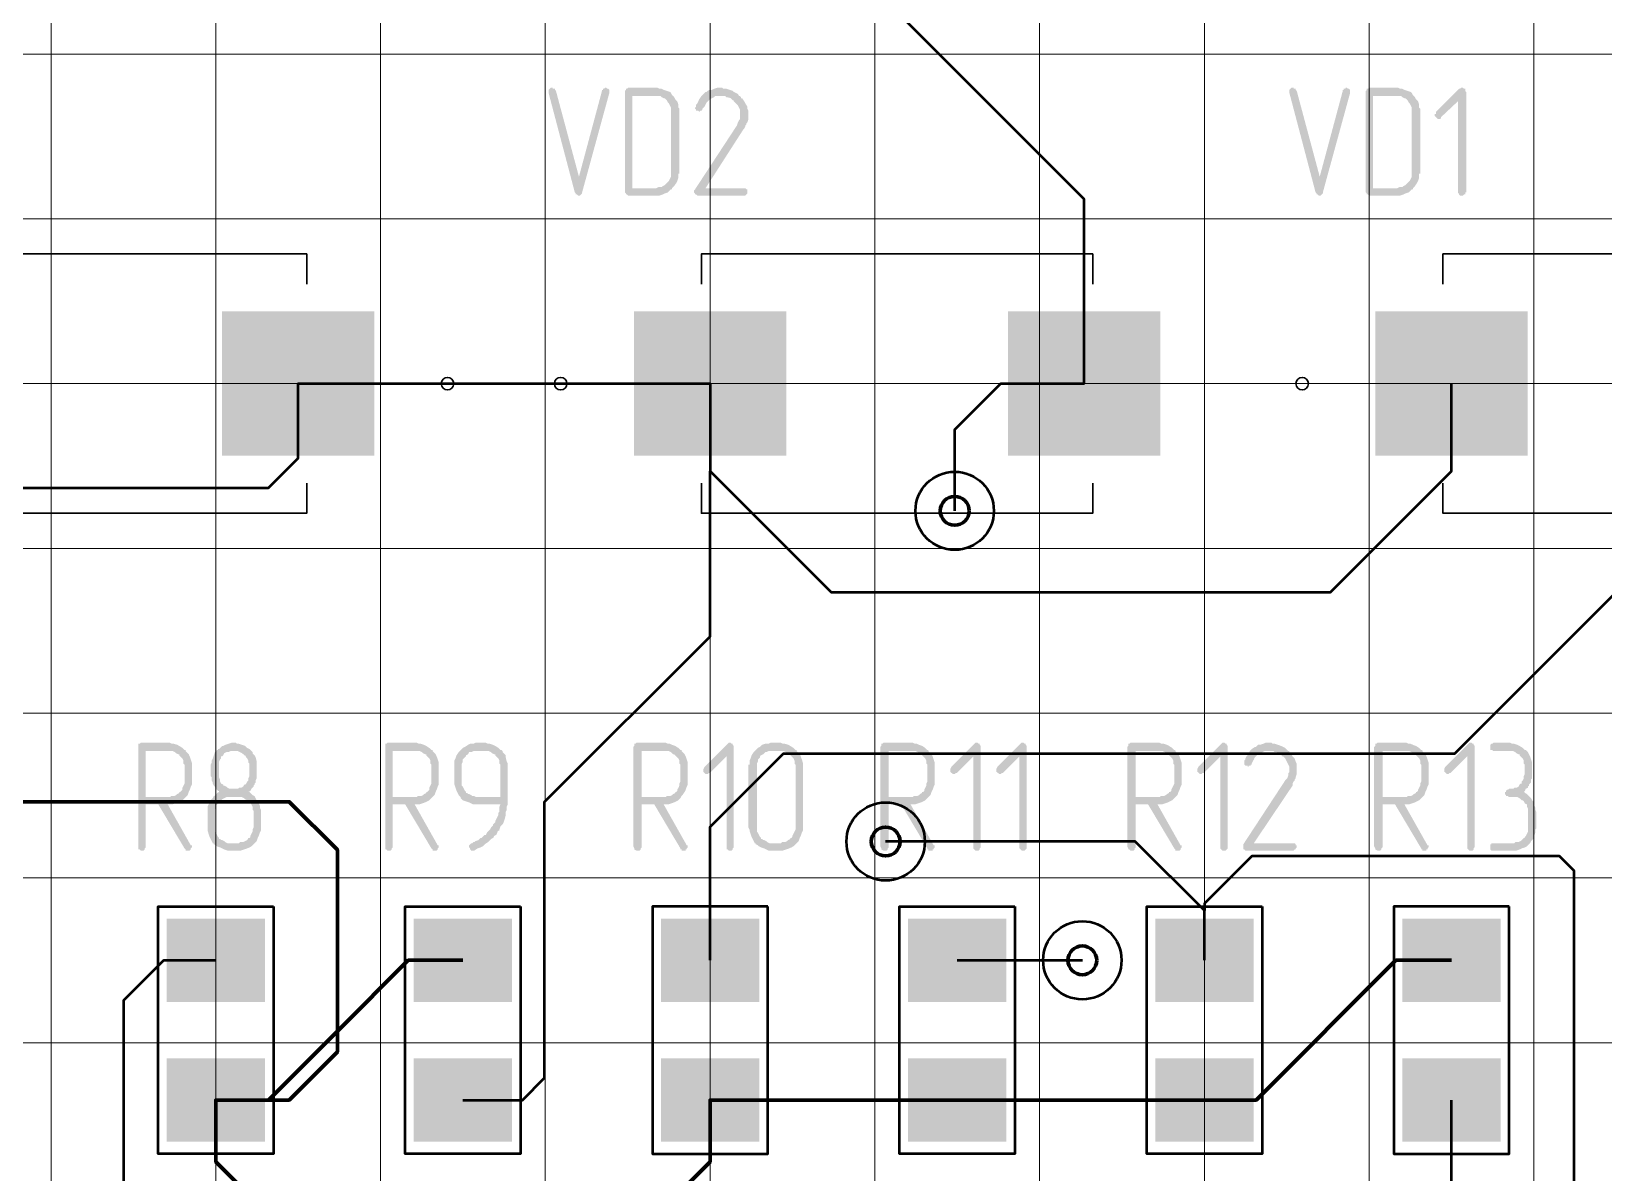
# Model space of a CAD drawing. Extents: x 260 to 1101, y 70 to 664.
# Drawn here: x 554.86 to 593.01, y 523.63 to 551.34 of the extents above; entities that cross this region are included whole.
import ezdxf

# ---------------------------------------------------------------- set-up
doc = ezdxf.new("R2010")
doc.units = 0
doc.header["$MEASUREMENT"] = 0
doc.layers.add('PDF _Геометрия', color=7, linetype='CONTINUOUS')
doc.layers.add('PDF _Сплошная заливка', color=7, linetype='CONTINUOUS')

msp = doc.modelspace()

# ---------------------------------------------------------------- hatches: boundary and pattern name
at = {"layer": 'PDF _Сплошная заливка', "transparency": 33554559}
for points in [[(568.806, 549.968), (568.831, 549.942), (568.856, 549.942), (568.856, 549.942), (568.882, 549.917), (568.882, 549.892), (568.882, 549.866), (568.882, 549.841), (568.222, 547.428), (568.222, 547.428), (568.222, 547.428), (568.222, 547.402), (568.222, 547.402), (568.196, 547.377), (568.196, 547.377), (568.171, 547.352), (568.145, 547.352), (568.12, 547.352), (568.12, 547.352), (568.095, 547.377), (568.095, 547.377), (568.069, 547.377), (568.069, 547.402), (568.044, 547.428), (567.409, 549.841), (567.409, 549.866), (567.409, 549.892), (567.409, 549.892), (567.409, 549.917), (567.435, 549.942), (567.435, 549.942), (567.435, 549.942), (567.46, 549.968), (567.485, 549.968), (567.511, 549.968), (567.511, 549.942), (567.536, 549.942), (567.536, 549.942), (567.561, 549.942), (567.561, 549.917), (567.587, 549.892), (568.145, 547.809), (568.704, 549.892), (568.704, 549.892), (568.704, 549.917), (568.729, 549.917), (568.729, 549.942), (568.729, 549.942), (568.755, 549.942), (568.755, 549.942), (568.78, 549.968)], [(571.599, 549.968), (571.624, 549.968), (571.649, 549.942), (571.726, 549.942), (571.802, 549.917), (571.878, 549.892), (571.903, 549.866), (571.954, 549.841), (572.005, 549.816), (572.03, 549.765), (572.03, 549.765), (572.056, 549.765), (572.056, 549.765), (572.081, 549.739), (572.081, 549.714), (572.106, 549.714), (572.157, 549.638), (572.183, 549.587), (572.233, 549.511), (572.233, 549.46), (572.259, 549.409), (572.259, 549.358), (572.259, 549.333), (572.259, 549.307), (572.259, 549.307), (572.259, 549.282), (572.259, 549.257), (572.259, 549.231), (572.259, 549.206), (572.233, 549.13), (572.233, 549.13), (572.233, 549.13), (572.208, 549.104), (572.208, 549.079), (572.183, 549.054), (572.183, 549.028), (572.157, 548.977), (572.132, 548.952), (571.218, 547.53), (572.157, 547.53), (572.183, 547.53), (572.183, 547.53), (572.208, 547.504), (572.208, 547.504), (572.233, 547.504), (572.233, 547.479), (572.233, 547.453), (572.233, 547.453), (572.233, 547.428), (572.233, 547.402), (572.208, 547.377), (572.208, 547.377), (572.208, 547.377), (572.183, 547.352), (572.157, 547.352), (571.015, 547.352), (571.015, 547.352), (570.989, 547.377), (570.964, 547.377), (570.964, 547.377), (570.964, 547.402), (570.938, 547.428), (570.938, 547.453), (570.938, 547.453), (570.938, 547.479), (570.938, 547.479), (570.964, 547.504), (571.979, 549.054), (572.005, 549.13), (572.03, 549.181), (572.03, 549.181), (572.056, 549.206), (572.056, 549.206), (572.056, 549.231), (572.056, 549.282), (572.056, 549.333), (572.056, 549.333), (572.056, 549.333), (572.056, 549.358), (572.056, 549.384), (572.056, 549.435), (572.03, 549.485), (572.005, 549.536), (571.954, 549.587), (571.903, 549.638), (571.903, 549.638), (571.903, 549.663), (571.878, 549.663), (571.878, 549.663), (571.853, 549.689), (571.827, 549.714), (571.751, 549.739), (571.751, 549.739), (571.726, 549.739), (571.726, 549.739), (571.7, 549.765), (571.675, 549.765), (571.649, 549.765), (571.573, 549.765), (571.548, 549.765), (571.522, 549.765), (571.497, 549.765), (571.446, 549.765), (571.421, 549.739), (571.37, 549.714), (571.319, 549.689), (571.319, 549.689), (571.319, 549.689), (571.294, 549.663), (571.269, 549.638), (571.243, 549.612), (571.218, 549.561), (571.192, 549.511), (571.142, 549.46), (571.142, 549.46), (571.142, 549.435), (571.142, 549.435), (571.116, 549.409), (571.116, 549.409), (571.116, 549.409), (571.091, 549.409), (571.065, 549.384), (571.065, 549.384), (571.04, 549.409), (571.015, 549.409), (570.989, 549.409), (570.989, 549.409), (570.989, 549.435), (570.964, 549.46), (570.964, 549.485), (570.989, 549.511), (570.989, 549.511), (570.989, 549.536), (570.989, 549.536), (570.989, 549.561), (571.015, 549.587), (571.04, 549.638), (571.065, 549.689), (571.116, 549.765), (571.167, 549.816), (571.218, 549.866), (571.243, 549.866), (571.243, 549.866), (571.269, 549.892), (571.319, 549.917), (571.37, 549.917), (571.421, 549.942), (571.497, 549.968), (571.573, 549.968)], [(586.782, 549.968), (586.808, 549.942), (586.833, 549.942), (586.833, 549.942), (586.859, 549.917), (586.859, 549.892), (586.859, 549.866), (586.859, 549.841), (586.198, 547.428), (586.198, 547.428), (586.198, 547.428), (586.198, 547.402), (586.198, 547.402), (586.173, 547.377), (586.173, 547.377), (586.148, 547.352), (586.122, 547.352), (586.097, 547.352), (586.097, 547.352), (586.072, 547.377), (586.072, 547.377), (586.046, 547.377), (586.046, 547.402), (586.021, 547.428), (585.386, 549.841), (585.386, 549.866), (585.386, 549.892), (585.386, 549.892), (585.386, 549.917), (585.411, 549.942), (585.411, 549.942), (585.411, 549.942), (585.437, 549.968), (585.462, 549.968), (585.488, 549.968), (585.488, 549.942), (585.513, 549.942), (585.513, 549.942), (585.538, 549.942), (585.538, 549.917), (585.564, 549.892), (586.122, 547.809), (586.681, 549.892), (586.681, 549.892), (586.681, 549.917), (586.706, 549.917), (586.706, 549.942), (586.706, 549.942), (586.732, 549.942), (586.732, 549.942), (586.757, 549.968)], [(589.601, 549.968), (589.626, 549.942), (589.626, 549.942), (589.652, 549.942), (589.652, 549.917), (589.652, 549.892), (589.677, 549.866), (589.677, 547.453), (589.677, 547.428), (589.652, 547.428), (589.652, 547.402), (589.652, 547.377), (589.626, 547.377), (589.626, 547.377), (589.601, 547.352), (589.576, 547.352), (589.576, 547.352), (589.55, 547.352), (589.525, 547.352), (589.499, 547.377), (589.499, 547.377), (589.499, 547.402), (589.474, 547.402), (589.474, 547.453), (589.474, 549.638), (589.068, 549.257), (589.068, 549.231), (589.068, 549.231), (589.042, 549.206), (589.017, 549.206), (589.017, 549.206), (588.992, 549.206), (588.966, 549.231), (588.941, 549.257), (588.941, 549.257), (588.941, 549.257), (588.915, 549.282), (588.915, 549.307), (588.915, 549.307), (588.915, 549.333), (588.941, 549.333), (588.941, 549.384), (589.499, 549.942), (589.499, 549.942), (589.525, 549.942), (589.55, 549.968), (589.576, 549.968), (589.576, 549.968)], [(571.827, 534.067), (571.853, 534.042), (571.878, 534.042), (571.878, 534.042), (571.878, 534.017), (571.903, 533.991), (571.903, 533.966), (571.903, 531.553), (571.903, 531.527), (571.903, 531.527), (571.878, 531.502), (571.878, 531.477), (571.878, 531.477), (571.853, 531.451), (571.827, 531.451), (571.802, 531.451), (571.802, 531.451), (571.802, 531.451), (571.776, 531.451), (571.751, 531.477), (571.726, 531.477), (571.726, 531.502), (571.726, 531.502), (571.726, 531.553), (571.726, 533.737), (571.319, 533.331), (571.319, 533.331), (571.294, 533.331), (571.269, 533.306), (571.243, 533.306), (571.243, 533.306), (571.218, 533.306), (571.192, 533.331), (571.192, 533.331), (571.167, 533.356), (571.167, 533.356), (571.167, 533.382), (571.167, 533.407), (571.167, 533.407), (571.167, 533.432), (571.167, 533.432), (571.192, 533.483), (571.751, 534.042), (571.751, 534.042), (571.751, 534.042), (571.776, 534.067), (571.802, 534.067), (571.802, 534.067)], [(577.819, 534.067), (577.845, 534.042), (577.87, 534.042), (577.87, 534.042), (577.87, 534.017), (577.896, 533.991), (577.896, 533.966), (577.896, 531.553), (577.896, 531.527), (577.896, 531.527), (577.87, 531.502), (577.87, 531.477), (577.87, 531.477), (577.845, 531.451), (577.819, 531.451), (577.794, 531.451), (577.794, 531.451), (577.794, 531.451), (577.769, 531.451), (577.743, 531.477), (577.743, 531.477), (577.718, 531.502), (577.718, 531.502), (577.718, 531.553), (577.718, 533.737), (577.312, 533.331), (577.312, 533.331), (577.286, 533.331), (577.261, 533.306), (577.235, 533.306), (577.235, 533.306), (577.21, 533.306), (577.21, 533.331), (577.185, 533.331), (577.159, 533.356), (577.159, 533.356), (577.159, 533.382), (577.159, 533.407), (577.159, 533.407), (577.159, 533.432), (577.159, 533.432), (577.185, 533.483), (577.743, 534.042), (577.743, 534.042), (577.743, 534.042), (577.769, 534.067), (577.794, 534.067), (577.794, 534.067)], [(578.937, 534.067), (578.962, 534.042), (578.987, 534.042), (578.987, 534.042), (578.987, 534.017), (579.013, 533.991), (579.013, 533.966), (579.013, 531.553), (579.013, 531.527), (579.013, 531.527), (579.013, 531.502), (578.987, 531.477), (578.987, 531.477), (578.962, 531.451), (578.937, 531.451), (578.911, 531.451), (578.911, 531.451), (578.911, 531.451), (578.886, 531.451), (578.86, 531.477), (578.86, 531.477), (578.835, 531.502), (578.835, 531.502), (578.835, 531.553), (578.835, 533.737), (578.429, 533.331), (578.429, 533.331), (578.403, 533.331), (578.378, 533.306), (578.353, 533.306), (578.353, 533.306), (578.327, 533.306), (578.327, 533.331), (578.302, 533.331), (578.302, 533.356), (578.276, 533.356), (578.276, 533.382), (578.276, 533.407), (578.276, 533.407), (578.276, 533.432), (578.276, 533.432), (578.302, 533.483), (578.86, 534.042), (578.86, 534.042), (578.86, 534.042), (578.886, 534.067), (578.911, 534.067), (578.911, 534.067)], [(583.812, 534.067), (583.837, 534.042), (583.863, 534.042), (583.863, 534.042), (583.863, 534.017), (583.888, 533.991), (583.888, 533.966), (583.888, 531.553), (583.888, 531.527), (583.888, 531.527), (583.888, 531.502), (583.863, 531.477), (583.863, 531.477), (583.837, 531.451), (583.812, 531.451), (583.786, 531.451), (583.786, 531.451), (583.786, 531.451), (583.761, 531.451), (583.736, 531.477), (583.736, 531.477), (583.71, 531.502), (583.71, 531.502), (583.71, 531.553), (583.71, 533.737), (583.304, 533.331), (583.304, 533.331), (583.279, 533.331), (583.253, 533.306), (583.228, 533.306), (583.228, 533.306), (583.202, 533.306), (583.202, 533.331), (583.177, 533.331), (583.177, 533.356), (583.152, 533.356), (583.152, 533.382), (583.152, 533.407), (583.152, 533.407), (583.152, 533.432), (583.152, 533.432), (583.177, 533.483), (583.736, 534.042), (583.736, 534.042), (583.736, 534.042), (583.761, 534.067), (583.786, 534.067), (583.786, 534.067)], [(584.929, 534.067), (584.954, 534.067), (584.98, 534.042), (585.031, 534.042), (585.107, 534.017), (585.183, 533.991), (585.234, 533.966), (585.284, 533.941), (585.31, 533.915), (585.361, 533.864), (585.361, 533.864), (585.361, 533.864), (585.386, 533.864), (585.386, 533.839), (585.411, 533.813), (585.437, 533.788), (585.462, 533.737), (585.513, 533.687), (585.538, 533.61), (585.564, 533.56), (585.564, 533.509), (585.564, 533.458), (585.564, 533.407), (585.564, 533.407), (585.564, 533.407), (585.564, 533.382), (585.564, 533.356), (585.564, 533.331), (585.564, 533.306), (585.538, 533.229), (585.538, 533.229), (585.538, 533.229), (585.538, 533.204), (585.513, 533.178), (585.513, 533.153), (585.488, 533.128), (585.462, 533.077), (585.462, 533.026), (584.523, 531.629), (585.462, 531.629), (585.488, 531.629), (585.513, 531.629), (585.538, 531.604), (585.538, 531.604), (585.538, 531.578), (585.564, 531.578), (585.564, 531.553), (585.564, 531.553), (585.564, 531.527), (585.538, 531.502), (585.538, 531.477), (585.538, 531.477), (585.513, 531.477), (585.488, 531.451), (585.462, 531.451), (584.345, 531.451), (584.32, 531.451), (584.32, 531.451), (584.294, 531.477), (584.269, 531.477), (584.269, 531.502), (584.269, 531.527), (584.269, 531.553), (584.269, 531.553), (584.269, 531.578), (584.269, 531.578), (584.269, 531.604), (585.284, 533.153), (585.335, 533.204), (585.361, 533.28), (585.361, 533.28), (585.361, 533.306), (585.361, 533.306), (585.361, 533.331), (585.386, 533.356), (585.386, 533.407), (585.386, 533.432), (585.386, 533.432), (585.386, 533.458), (585.386, 533.483), (585.361, 533.534), (585.335, 533.585), (585.31, 533.636), (585.284, 533.687), (585.234, 533.737), (585.234, 533.737), (585.208, 533.737), (585.208, 533.763), (585.183, 533.763), (585.157, 533.788), (585.132, 533.813), (585.081, 533.839), (585.056, 533.839), (585.056, 533.839), (585.031, 533.839), (585.005, 533.864), (584.98, 533.864), (584.954, 533.864), (584.878, 533.864), (584.853, 533.864), (584.827, 533.864), (584.802, 533.864), (584.777, 533.864), (584.726, 533.839), (584.675, 533.813), (584.65, 533.788), (584.65, 533.788), (584.624, 533.788), (584.599, 533.763), (584.573, 533.737), (584.548, 533.712), (584.523, 533.661), (584.497, 533.61), (584.472, 533.56), (584.472, 533.56), (584.472, 533.534), (584.447, 533.534), (584.447, 533.509), (584.447, 533.509), (584.421, 533.509), (584.396, 533.509), (584.396, 533.483), (584.37, 533.483), (584.37, 533.509), (584.345, 533.509), (584.32, 533.509), (584.32, 533.509), (584.294, 533.534), (584.294, 533.56), (584.294, 533.585), (584.294, 533.61), (584.294, 533.61), (584.294, 533.636), (584.294, 533.636), (584.32, 533.661), (584.32, 533.687), (584.345, 533.737), (584.396, 533.788), (584.421, 533.864), (584.472, 533.915), (584.548, 533.966), (584.548, 533.966), (584.573, 533.966), (584.599, 533.991), (584.624, 534.017), (584.675, 534.017), (584.751, 534.042), (584.802, 534.067), (584.878, 534.067), (584.904, 534.067)], [(589.804, 534.067), (589.829, 534.042), (589.855, 534.042), (589.855, 534.042), (589.855, 534.017), (589.88, 533.991), (589.88, 533.966), (589.88, 531.553), (589.88, 531.527), (589.88, 531.527), (589.855, 531.502), (589.855, 531.477), (589.855, 531.477), (589.829, 531.451), (589.804, 531.451), (589.779, 531.451), (589.779, 531.451), (589.779, 531.451), (589.753, 531.451), (589.728, 531.477), (589.728, 531.477), (589.702, 531.502), (589.702, 531.502), (589.702, 531.553), (589.702, 533.737), (589.296, 533.331), (589.296, 533.331), (589.271, 533.331), (589.245, 533.306), (589.22, 533.306), (589.22, 533.306), (589.195, 533.306), (589.195, 533.331), (589.169, 533.331), (589.169, 533.356), (589.144, 533.356), (589.144, 533.382), (589.144, 533.407), (589.144, 533.407), (589.144, 533.432), (589.144, 533.432), (589.169, 533.483), (589.728, 534.042), (589.728, 534.042), (589.728, 534.042), (589.753, 534.067), (589.779, 534.067), (589.779, 534.067)], [(590.744, 534.067), (590.794, 534.042), (590.845, 534.042), (590.921, 534.017), (590.972, 533.991), (591.048, 533.941), (591.074, 533.915), (591.099, 533.89), (591.124, 533.89), (591.124, 533.89), (591.15, 533.864), (591.175, 533.839), (591.201, 533.788), (591.226, 533.737), (591.251, 533.661), (591.277, 533.585), (591.277, 533.534), (591.277, 533.509), (591.277, 533.306), (591.277, 533.255), (591.277, 533.204), (591.251, 533.178), (591.251, 533.178), (591.251, 533.178), (591.251, 533.153), (591.251, 533.153), (591.251, 533.102), (591.226, 533.077), (591.226, 533.077), (591.201, 533.052), (591.201, 533.026), (591.175, 533.001), (591.175, 532.975), (591.124, 532.95), (591.099, 532.899), (591.074, 532.874), (591.074, 532.874), (591.099, 532.874), (591.099, 532.848), (591.15, 532.823), (591.175, 532.797), (591.201, 532.772), (591.251, 532.721), (591.277, 532.671), (591.277, 532.671), (591.302, 532.645), (591.302, 532.62), (591.328, 532.594), (591.328, 532.543), (591.353, 532.493), (591.353, 532.442), (591.378, 532.391), (591.378, 532.01), (591.378, 532.01), (591.378, 531.985), (591.378, 531.985), (591.353, 531.959), (591.353, 531.934), (591.353, 531.883), (591.328, 531.807), (591.302, 531.731), (591.251, 531.68), (591.226, 531.629), (591.201, 531.604), (591.201, 531.604), (591.175, 531.578), (591.15, 531.553), (591.099, 531.527), (591.023, 531.502), (590.972, 531.477), (590.896, 531.451), (590.845, 531.451), (590.82, 531.451), (590.337, 531.451), (590.312, 531.451), (590.286, 531.451), (590.261, 531.477), (590.261, 531.477), (590.261, 531.502), (590.261, 531.527), (590.261, 531.553), (590.261, 531.553), (590.261, 531.553), (590.261, 531.578), (590.261, 531.604), (590.286, 531.604), (590.286, 531.629), (590.312, 531.629), (590.337, 531.629), (590.845, 531.629), (590.87, 531.655), (590.896, 531.655), (590.947, 531.655), (590.997, 531.68), (591.023, 531.705), (591.074, 531.756), (591.074, 531.756), (591.099, 531.756), (591.099, 531.782), (591.124, 531.807), (591.15, 531.858), (591.175, 531.908), (591.175, 531.959), (591.175, 532.01), (591.175, 532.391), (591.175, 532.391), (591.175, 532.417), (591.175, 532.442), (591.175, 532.467), (591.15, 532.518), (591.15, 532.569), (591.099, 532.594), (591.074, 532.645), (591.074, 532.645), (591.048, 532.671), (591.023, 532.671), (590.997, 532.696), (590.972, 532.721), (590.921, 532.747), (590.87, 532.747), (590.82, 532.747), (590.718, 532.747), (590.693, 532.772), (590.667, 532.772), (590.642, 532.772), (590.642, 532.797), (590.642, 532.797), (590.617, 532.823), (590.617, 532.848), (590.617, 532.848), (590.617, 532.874), (590.642, 532.874), (590.642, 532.899), (590.642, 532.899), (590.667, 532.925), (590.693, 532.925), (590.718, 532.95), (590.744, 532.95), (590.769, 532.95), (590.82, 532.95), (590.845, 532.975), (590.896, 532.975), (590.947, 533.001), (590.972, 533.052), (590.972, 533.052), (590.997, 533.077), (591.023, 533.077), (591.023, 533.128), (591.048, 533.153), (591.074, 533.204), (591.074, 533.255), (591.099, 533.306), (591.099, 533.509), (591.099, 533.509), (591.099, 533.534), (591.074, 533.56), (591.074, 533.585), (591.074, 533.636), (591.048, 533.687), (591.023, 533.712), (590.972, 533.763), (590.972, 533.763), (590.972, 533.788), (590.947, 533.788), (590.896, 533.813), (590.87, 533.839), (590.82, 533.864), (590.769, 533.864), (590.718, 533.864), (590.337, 533.864), (590.312, 533.89), (590.286, 533.89), (590.261, 533.89), (590.261, 533.915), (590.261, 533.915), (590.261, 533.941), (590.261, 533.966), (590.261, 533.966), (590.261, 533.991), (590.261, 533.991), (590.261, 534.017), (590.286, 534.042), (590.286, 534.042), (590.312, 534.042), (590.337, 534.067)]]:
    msp.add_hatch(color=256, dxfattribs=at).paths.add_polyline_path(points)
h = msp.add_hatch(color=256, dxfattribs=at)
h.paths.add_polyline_path([(569.999, 549.765), (569.44, 549.765), (569.44, 547.53), (570.024, 547.53), (570.075, 547.555), (570.101, 547.555), (570.151, 547.555), (570.177, 547.58), (570.228, 547.606), (570.278, 547.656), (570.278, 547.656), (570.278, 547.656), (570.304, 547.682), (570.329, 547.707), (570.354, 547.758), (570.38, 547.809), (570.38, 547.86), (570.38, 547.911), (570.38, 549.409), (570.38, 549.409), (570.38, 549.435), (570.38, 549.46), (570.38, 549.485), (570.354, 549.536), (570.329, 549.587), (570.304, 549.612), (570.278, 549.663), (570.278, 549.663), (570.253, 549.689), (570.228, 549.714), (570.202, 549.714), (570.151, 549.739), (570.126, 549.765), (570.075, 549.765)], flags=0)
h.paths.add_polyline_path([(570.05, 549.968), (570.101, 549.942), (570.151, 549.942), (570.202, 549.917), (570.278, 549.892), (570.354, 549.866), (570.38, 549.841), (570.405, 549.79), (570.405, 549.79), (570.405, 549.79), (570.431, 549.765), (570.456, 549.739), (570.481, 549.689), (570.532, 549.638), (570.558, 549.561), (570.558, 549.485), (570.583, 549.46), (570.583, 549.409), (570.583, 547.911), (570.583, 547.911), (570.583, 547.911), (570.583, 547.885), (570.558, 547.885), (570.558, 547.834), (570.558, 547.784), (570.532, 547.707), (570.507, 547.656), (570.456, 547.58), (570.431, 547.555), (570.405, 547.53), (570.405, 547.504), (570.38, 547.504), (570.354, 547.479), (570.304, 547.428), (570.228, 547.402), (570.177, 547.377), (570.101, 547.352), (570.05, 547.352), (569.999, 547.352), (569.339, 547.352), (569.339, 547.352), (569.313, 547.377), (569.288, 547.377), (569.288, 547.402), (569.263, 547.428), (569.263, 547.453), (569.263, 549.866), (569.263, 549.866), (569.263, 549.892), (569.263, 549.892), (569.288, 549.917), (569.288, 549.942), (569.313, 549.942), (569.339, 549.968), (569.364, 549.968), (570.024, 549.968)], flags=0)
h = msp.add_hatch(color=256, dxfattribs=at)
h.paths.add_polyline_path([(587.976, 549.765), (587.417, 549.765), (587.417, 547.53), (588.001, 547.53), (588.052, 547.555), (588.077, 547.555), (588.128, 547.555), (588.154, 547.58), (588.204, 547.606), (588.255, 547.656), (588.255, 547.656), (588.255, 547.656), (588.281, 547.682), (588.306, 547.707), (588.331, 547.758), (588.357, 547.809), (588.357, 547.86), (588.357, 547.911), (588.357, 549.409), (588.357, 549.409), (588.357, 549.435), (588.357, 549.46), (588.357, 549.485), (588.331, 549.536), (588.306, 549.587), (588.281, 549.612), (588.255, 549.663), (588.255, 549.663), (588.23, 549.689), (588.204, 549.714), (588.179, 549.714), (588.128, 549.739), (588.103, 549.765), (588.052, 549.765)], flags=0)
h.paths.add_polyline_path([(588.027, 549.968), (588.077, 549.942), (588.128, 549.942), (588.179, 549.917), (588.255, 549.892), (588.331, 549.866), (588.357, 549.841), (588.382, 549.79), (588.382, 549.79), (588.382, 549.79), (588.408, 549.765), (588.433, 549.739), (588.458, 549.689), (588.509, 549.638), (588.535, 549.561), (588.535, 549.485), (588.56, 549.46), (588.56, 549.409), (588.56, 547.911), (588.56, 547.911), (588.56, 547.911), (588.56, 547.885), (588.535, 547.885), (588.535, 547.834), (588.535, 547.784), (588.509, 547.707), (588.484, 547.656), (588.433, 547.58), (588.408, 547.555), (588.382, 547.53), (588.382, 547.504), (588.357, 547.504), (588.331, 547.479), (588.281, 547.428), (588.204, 547.402), (588.154, 547.377), (588.077, 547.352), (588.027, 547.352), (587.976, 547.352), (587.316, 547.352), (587.316, 547.352), (587.29, 547.377), (587.265, 547.377), (587.265, 547.402), (587.24, 547.428), (587.24, 547.453), (587.24, 549.866), (587.24, 549.866), (587.24, 549.892), (587.24, 549.892), (587.265, 549.917), (587.265, 549.942), (587.29, 549.942), (587.316, 549.968), (587.341, 549.968), (588.001, 549.968)], flags=0)
h = msp.add_hatch(color=256, dxfattribs=at)
h.paths.add_polyline_path([(558.192, 533.864), (557.633, 533.864), (557.633, 532.747), (558.217, 532.747), (558.243, 532.772), (558.268, 532.772), (558.319, 532.772), (558.37, 532.797), (558.395, 532.823), (558.446, 532.848), (558.446, 532.874), (558.471, 532.874), (558.497, 532.899), (558.522, 532.925), (558.522, 532.975), (558.548, 533.026), (558.573, 533.077), (558.573, 533.128), (558.573, 533.509), (558.573, 533.509), (558.573, 533.534), (558.548, 533.56), (558.548, 533.585), (558.548, 533.636), (558.522, 533.687), (558.497, 533.712), (558.446, 533.763), (558.446, 533.763), (558.446, 533.788), (558.421, 533.788), (558.37, 533.813), (558.344, 533.839), (558.294, 533.864), (558.243, 533.864)], flags=0)
h.paths.add_polyline_path([(558.217, 534.067), (558.268, 534.042), (558.319, 534.042), (558.395, 534.017), (558.446, 533.991), (558.522, 533.941), (558.548, 533.915), (558.573, 533.89), (558.598, 533.89), (558.598, 533.89), (558.598, 533.864), (558.624, 533.839), (558.675, 533.788), (558.7, 533.737), (558.725, 533.661), (558.751, 533.585), (558.751, 533.534), (558.751, 533.509), (558.751, 533.128), (558.751, 533.128), (558.751, 533.128), (558.751, 533.102), (558.751, 533.077), (558.751, 533.052), (558.725, 533.001), (558.7, 532.925), (558.675, 532.874), (558.649, 532.797), (558.624, 532.772), (558.573, 532.721), (558.573, 532.721), (558.548, 532.696), (558.522, 532.671), (558.471, 532.645), (558.421, 532.62), (558.344, 532.594), (558.268, 532.569), (558.243, 532.569), (558.192, 532.569), (558.167, 532.569), (558.725, 531.578), (558.751, 531.578), (558.751, 531.578), (558.751, 531.553), (558.751, 531.553), (558.751, 531.527), (558.751, 531.527), (558.725, 531.502), (558.725, 531.477), (558.725, 531.477), (558.7, 531.451), (558.675, 531.451), (558.649, 531.451), (558.624, 531.451), (558.598, 531.451), (558.598, 531.451), (558.598, 531.477), (558.598, 531.477), (558.573, 531.502), (557.938, 532.569), (557.633, 532.569), (557.633, 531.553), (557.633, 531.527), (557.633, 531.527), (557.608, 531.502), (557.608, 531.477), (557.608, 531.477), (557.583, 531.451), (557.557, 531.451), (557.532, 531.451), (557.532, 531.451), (557.532, 531.451), (557.507, 531.451), (557.481, 531.477), (557.456, 531.477), (557.456, 531.502), (557.456, 531.502), (557.456, 531.553), (557.456, 533.966), (557.456, 533.966), (557.456, 533.966), (557.456, 533.991), (557.456, 534.017), (557.456, 534.042), (557.481, 534.042), (557.507, 534.067), (557.532, 534.067)], flags=0)
h = msp.add_hatch(color=256, dxfattribs=at)
h.paths.add_polyline_path([(559.766, 533.864), (559.741, 533.864), (559.716, 533.864), (559.69, 533.864), (559.639, 533.839), (559.589, 533.839), (559.538, 533.813), (559.512, 533.763), (559.512, 533.763), (559.487, 533.737), (559.462, 533.737), (559.462, 533.687), (559.436, 533.661), (559.411, 533.61), (559.411, 533.56), (559.411, 533.509), (559.411, 533.306), (559.411, 533.306), (559.411, 533.28), (559.411, 533.255), (559.411, 533.229), (559.436, 533.178), (559.436, 533.128), (559.462, 533.077), (559.512, 533.052), (559.512, 533.052), (559.512, 533.026), (559.538, 533.026), (559.589, 533.001), (559.614, 532.975), (559.665, 532.95), (559.716, 532.95), (559.766, 532.95), (559.792, 532.95), (559.817, 532.95), (559.868, 532.95), (559.893, 532.975), (559.944, 532.975), (559.995, 533.001), (560.02, 533.052), (560.046, 533.052), (560.046, 533.052), (560.071, 533.077), (560.096, 533.128), (560.122, 533.153), (560.122, 533.204), (560.147, 533.255), (560.147, 533.306), (560.147, 533.509), (560.147, 533.509), (560.147, 533.534), (560.147, 533.56), (560.122, 533.585), (560.122, 533.636), (560.096, 533.687), (560.071, 533.712), (560.046, 533.763), (560.02, 533.763), (560.02, 533.788), (559.995, 533.788), (559.969, 533.813), (559.919, 533.839), (559.868, 533.864), (559.817, 533.864)], flags=0)
h.paths.add_polyline_path([(559.868, 532.747), (559.639, 532.747), (559.614, 532.747), (559.589, 532.747), (559.538, 532.721), (559.487, 532.696), (559.462, 532.671), (559.411, 532.645), (559.411, 532.645), (559.411, 532.62), (559.385, 532.594), (559.36, 532.569), (559.335, 532.543), (559.335, 532.493), (559.309, 532.442), (559.309, 532.391), (559.309, 532.01), (559.309, 532.01), (559.309, 531.985), (559.309, 531.959), (559.309, 531.908), (559.335, 531.883), (559.36, 531.832), (559.385, 531.782), (559.411, 531.756), (559.411, 531.731), (559.436, 531.731), (559.462, 531.705), (559.487, 531.705), (559.538, 531.68), (559.563, 531.655), (559.614, 531.629), (559.665, 531.629), (559.893, 531.629), (559.919, 531.655), (559.969, 531.655), (559.995, 531.655), (560.046, 531.68), (560.096, 531.705), (560.122, 531.756), (560.122, 531.756), (560.147, 531.756), (560.173, 531.782), (560.173, 531.807), (560.198, 531.858), (560.223, 531.908), (560.223, 531.959), (560.249, 532.01), (560.249, 532.391), (560.249, 532.391), (560.249, 532.417), (560.223, 532.442), (560.223, 532.467), (560.223, 532.518), (560.198, 532.569), (560.173, 532.594), (560.122, 532.645), (560.122, 532.645), (560.122, 532.671), (560.096, 532.671), (560.046, 532.696), (560.02, 532.721), (559.969, 532.747), (559.919, 532.747)], flags=0)
h.paths.add_polyline_path([(559.817, 534.067), (559.843, 534.042), (559.893, 534.042), (559.969, 534.017), (560.046, 533.991), (560.096, 533.941), (560.147, 533.915), (560.173, 533.89), (560.173, 533.89), (560.173, 533.89), (560.198, 533.864), (560.223, 533.839), (560.223, 533.813), (560.249, 533.788), (560.274, 533.763), (560.3, 533.712), (560.325, 533.61), (560.325, 533.56), (560.325, 533.509), (560.325, 533.306), (560.325, 533.306), (560.325, 533.28), (560.325, 533.255), (560.325, 533.229), (560.325, 533.204), (560.3, 533.153), (560.3, 533.102), (560.274, 533.077), (560.274, 533.052), (560.274, 533.052), (560.249, 533.026), (560.249, 533.001), (560.223, 532.975), (560.198, 532.95), (560.173, 532.899), (560.122, 532.874), (560.122, 532.874), (560.147, 532.874), (560.173, 532.848), (560.198, 532.823), (560.223, 532.797), (560.274, 532.772), (560.3, 532.721), (560.325, 532.671), (560.35, 532.671), (560.35, 532.645), (560.376, 532.62), (560.376, 532.594), (560.401, 532.543), (560.401, 532.493), (560.426, 532.442), (560.426, 532.391), (560.426, 532.01), (560.426, 532.01), (560.426, 531.985), (560.426, 531.985), (560.426, 531.959), (560.426, 531.934), (560.401, 531.883), (560.376, 531.807), (560.35, 531.756), (560.325, 531.68), (560.3, 531.655), (560.249, 531.604), (560.249, 531.604), (560.223, 531.578), (560.198, 531.553), (560.147, 531.527), (560.096, 531.502), (560.02, 531.477), (559.944, 531.451), (559.919, 531.451), (559.868, 531.451), (559.665, 531.451), (559.639, 531.451), (559.614, 531.451), (559.538, 531.477), (559.487, 531.502), (559.436, 531.527), (559.36, 531.553), (559.335, 531.578), (559.284, 531.604), (559.284, 531.604), (559.284, 531.629), (559.259, 531.629), (559.233, 531.68), (559.208, 531.731), (559.182, 531.782), (559.157, 531.858), (559.132, 531.934), (559.132, 531.959), (559.132, 532.01), (559.132, 532.391), (559.132, 532.391), (559.132, 532.417), (559.132, 532.442), (559.132, 532.467), (559.132, 532.518), (559.157, 532.569), (559.182, 532.62), (559.208, 532.645), (559.208, 532.671), (559.208, 532.671), (559.233, 532.696), (559.259, 532.721), (559.284, 532.772), (559.335, 532.797), (559.36, 532.848), (559.411, 532.874), (559.411, 532.874), (559.411, 532.899), (559.385, 532.899), (559.36, 532.925), (559.335, 532.95), (559.309, 533.001), (559.284, 533.026), (559.259, 533.077), (559.259, 533.077), (559.259, 533.077), (559.259, 533.102), (559.233, 533.153), (559.233, 533.178), (559.233, 533.229), (559.208, 533.255), (559.208, 533.306), (559.208, 533.509), (559.208, 533.509), (559.208, 533.509), (559.208, 533.534), (559.208, 533.534), (559.233, 533.585), (559.233, 533.636), (559.259, 533.687), (559.284, 533.763), (559.309, 533.839), (559.335, 533.864), (559.36, 533.89), (559.385, 533.89), (559.385, 533.915), (559.411, 533.915), (559.436, 533.941), (559.462, 533.966), (559.487, 533.991), (559.512, 533.991), (559.563, 534.017), (559.639, 534.042), (559.716, 534.067), (559.792, 534.067)], flags=0)
h = msp.add_hatch(color=256, dxfattribs=at)
h.paths.add_polyline_path([(564.184, 533.864), (563.626, 533.864), (563.626, 532.747), (564.21, 532.747), (564.235, 532.772), (564.261, 532.772), (564.311, 532.772), (564.362, 532.797), (564.388, 532.823), (564.438, 532.848), (564.438, 532.874), (564.464, 532.874), (564.489, 532.899), (564.514, 532.925), (564.514, 532.975), (564.54, 533.026), (564.565, 533.077), (564.565, 533.128), (564.565, 533.509), (564.565, 533.509), (564.565, 533.534), (564.54, 533.56), (564.54, 533.585), (564.54, 533.636), (564.514, 533.687), (564.489, 533.712), (564.438, 533.763), (564.438, 533.763), (564.438, 533.788), (564.413, 533.788), (564.362, 533.813), (564.337, 533.839), (564.286, 533.864), (564.235, 533.864)], flags=0)
h.paths.add_polyline_path([(564.21, 534.067), (564.261, 534.042), (564.311, 534.042), (564.388, 534.017), (564.438, 533.991), (564.514, 533.941), (564.54, 533.915), (564.565, 533.89), (564.591, 533.89), (564.591, 533.89), (564.591, 533.864), (564.616, 533.839), (564.667, 533.788), (564.692, 533.737), (564.718, 533.661), (564.743, 533.585), (564.743, 533.534), (564.743, 533.509), (564.743, 533.128), (564.743, 533.128), (564.743, 533.128), (564.743, 533.102), (564.743, 533.077), (564.743, 533.052), (564.718, 533.001), (564.692, 532.925), (564.667, 532.874), (564.641, 532.797), (564.616, 532.772), (564.565, 532.721), (564.565, 532.721), (564.54, 532.696), (564.514, 532.671), (564.464, 532.645), (564.413, 532.62), (564.337, 532.594), (564.261, 532.569), (564.235, 532.569), (564.184, 532.569), (564.159, 532.569), (564.718, 531.578), (564.743, 531.578), (564.743, 531.578), (564.743, 531.553), (564.743, 531.553), (564.743, 531.527), (564.743, 531.527), (564.718, 531.502), (564.718, 531.477), (564.718, 531.477), (564.692, 531.451), (564.667, 531.451), (564.641, 531.451), (564.616, 531.451), (564.591, 531.451), (564.591, 531.451), (564.591, 531.477), (564.591, 531.477), (564.565, 531.502), (563.93, 532.569), (563.626, 532.569), (563.626, 531.553), (563.626, 531.527), (563.626, 531.527), (563.6, 531.502), (563.6, 531.477), (563.6, 531.477), (563.575, 531.451), (563.55, 531.451), (563.524, 531.451), (563.524, 531.451), (563.524, 531.451), (563.499, 531.451), (563.473, 531.477), (563.448, 531.477), (563.448, 531.502), (563.448, 531.502), (563.448, 531.553), (563.448, 533.966), (563.448, 533.966), (563.448, 533.966), (563.448, 533.991), (563.448, 534.017), (563.448, 534.042), (563.473, 534.042), (563.499, 534.067), (563.524, 534.067)], flags=0)
h = msp.add_hatch(color=256, dxfattribs=at)
h.paths.add_polyline_path([(565.86, 533.864), (565.632, 533.864), (565.606, 533.864), (565.581, 533.864), (565.53, 533.839), (565.479, 533.839), (565.454, 533.788), (565.403, 533.763), (565.403, 533.763), (565.403, 533.737), (565.378, 533.712), (565.352, 533.687), (565.327, 533.661), (565.327, 533.61), (565.302, 533.56), (565.302, 533.509), (565.302, 533.128), (565.302, 533.128), (565.302, 533.102), (565.302, 533.077), (565.302, 533.026), (565.327, 533.001), (565.352, 532.95), (565.378, 532.899), (565.403, 532.874), (565.403, 532.848), (565.429, 532.848), (565.454, 532.823), (565.479, 532.823), (565.53, 532.797), (565.556, 532.772), (565.606, 532.772), (565.657, 532.747), (566.241, 532.747), (566.241, 533.509), (566.241, 533.509), (566.241, 533.534), (566.216, 533.56), (566.216, 533.585), (566.216, 533.636), (566.19, 533.687), (566.165, 533.712), (566.114, 533.763), (566.114, 533.763), (566.114, 533.788), (566.089, 533.788), (566.038, 533.813), (566.013, 533.839), (565.962, 533.864), (565.911, 533.864)], flags=0)
h.paths.add_polyline_path([(565.886, 534.067), (565.936, 534.042), (565.987, 534.042), (566.063, 534.017), (566.114, 533.991), (566.19, 533.941), (566.216, 533.915), (566.241, 533.89), (566.266, 533.89), (566.266, 533.89), (566.292, 533.864), (566.292, 533.839), (566.317, 533.813), (566.343, 533.788), (566.368, 533.763), (566.368, 533.712), (566.393, 533.61), (566.419, 533.56), (566.419, 533.509), (566.419, 532.671), (566.419, 532.671), (566.419, 532.645), (566.419, 532.645), (566.419, 532.594), (566.419, 532.569), (566.393, 532.518), (566.393, 532.493), (566.393, 532.442), (566.368, 532.391), (566.368, 532.315), (566.343, 532.213), (566.317, 532.137), (566.292, 532.086), (566.241, 532.036), (566.216, 531.959), (566.216, 531.959), (566.216, 531.934), (566.19, 531.934), (566.165, 531.908), (566.165, 531.883), (566.14, 531.832), (566.089, 531.807), (566.063, 531.756), (566.013, 531.731), (565.962, 531.68), (565.936, 531.655), (565.86, 531.604), (565.809, 531.553), (565.759, 531.527), (565.682, 531.502), (565.606, 531.451), (565.581, 531.451), (565.581, 531.451), (565.556, 531.451), (565.53, 531.451), (565.505, 531.477), (565.505, 531.477), (565.505, 531.502), (565.479, 531.527), (565.479, 531.553), (565.479, 531.553), (565.479, 531.553), (565.479, 531.578), (565.505, 531.604), (565.505, 531.604), (565.505, 531.604), (565.53, 531.629), (565.53, 531.629), (565.556, 531.629), (565.556, 531.629), (565.581, 531.655), (565.581, 531.655), (565.606, 531.655), (565.632, 531.68), (565.708, 531.705), (565.759, 531.756), (565.784, 531.756), (565.835, 531.807), (565.835, 531.807), (565.86, 531.832), (565.886, 531.832), (565.911, 531.883), (565.936, 531.908), (565.987, 531.959), (566.013, 532.01), (566.063, 532.061), (566.063, 532.061), (566.063, 532.086), (566.089, 532.112), (566.114, 532.137), (566.114, 532.162), (566.14, 532.213), (566.165, 532.264), (566.19, 532.315), (566.19, 532.315), (566.19, 532.34), (566.19, 532.366), (566.216, 532.391), (566.216, 532.442), (566.216, 532.467), (566.216, 532.518), (566.241, 532.569), (565.657, 532.569), (565.632, 532.569), (565.606, 532.569), (565.581, 532.569), (565.53, 532.594), (565.479, 532.62), (565.403, 532.645), (565.327, 532.671), (565.302, 532.696), (565.276, 532.721), (565.276, 532.721), (565.276, 532.747), (565.251, 532.772), (565.225, 532.797), (565.2, 532.848), (565.175, 532.899), (565.149, 532.975), (565.124, 533.052), (565.124, 533.077), (565.124, 533.128), (565.124, 533.509), (565.124, 533.509), (565.124, 533.509), (565.124, 533.534), (565.124, 533.534), (565.124, 533.585), (565.124, 533.636), (565.149, 533.687), (565.175, 533.763), (565.225, 533.839), (565.251, 533.864), (565.276, 533.89), (565.276, 533.89), (565.276, 533.89), (565.302, 533.915), (565.327, 533.941), (565.378, 533.966), (565.454, 534.017), (565.505, 534.042), (565.581, 534.042), (565.632, 534.067)], flags=0)
h = msp.add_hatch(color=256, dxfattribs=at)
h.paths.add_polyline_path([(570.228, 533.864), (569.669, 533.864), (569.669, 532.747), (570.253, 532.747), (570.278, 532.772), (570.304, 532.772), (570.354, 532.772), (570.405, 532.797), (570.431, 532.823), (570.481, 532.848), (570.481, 532.874), (570.507, 532.874), (570.532, 532.899), (570.532, 532.925), (570.558, 532.975), (570.583, 533.026), (570.583, 533.077), (570.608, 533.128), (570.608, 533.509), (570.608, 533.509), (570.608, 533.534), (570.583, 533.56), (570.583, 533.585), (570.583, 533.636), (570.558, 533.687), (570.532, 533.712), (570.481, 533.763), (570.481, 533.763), (570.456, 533.788), (570.431, 533.788), (570.405, 533.813), (570.38, 533.839), (570.329, 533.864), (570.278, 533.864)], flags=0)
h.paths.add_polyline_path([(570.253, 534.067), (570.304, 534.042), (570.354, 534.042), (570.405, 534.017), (570.481, 533.991), (570.558, 533.941), (570.583, 533.915), (570.608, 533.89), (570.608, 533.89), (570.634, 533.89), (570.634, 533.864), (570.659, 533.839), (570.71, 533.788), (570.735, 533.737), (570.761, 533.661), (570.786, 533.585), (570.786, 533.534), (570.786, 533.509), (570.786, 533.128), (570.786, 533.128), (570.786, 533.128), (570.786, 533.102), (570.786, 533.077), (570.786, 533.052), (570.761, 533.001), (570.735, 532.925), (570.71, 532.874), (570.659, 532.797), (570.634, 532.772), (570.608, 532.721), (570.608, 532.721), (570.583, 532.696), (570.558, 532.671), (570.507, 532.645), (570.456, 532.62), (570.38, 532.594), (570.304, 532.569), (570.253, 532.569), (570.228, 532.569), (570.202, 532.569), (570.761, 531.578), (570.761, 531.578), (570.786, 531.578), (570.786, 531.553), (570.786, 531.553), (570.786, 531.527), (570.786, 531.527), (570.761, 531.502), (570.761, 531.477), (570.735, 531.477), (570.735, 531.451), (570.71, 531.451), (570.685, 531.451), (570.659, 531.451), (570.634, 531.451), (570.634, 531.451), (570.634, 531.477), (570.608, 531.477), (570.608, 531.502), (569.974, 532.569), (569.669, 532.569), (569.669, 531.553), (569.669, 531.527), (569.669, 531.527), (569.644, 531.502), (569.644, 531.477), (569.644, 531.477), (569.618, 531.451), (569.593, 531.451), (569.567, 531.451), (569.567, 531.451), (569.542, 531.451), (569.542, 531.451), (569.491, 531.477), (569.491, 531.477), (569.491, 531.502), (569.491, 531.502), (569.466, 531.553), (569.466, 533.966), (569.466, 533.966), (569.466, 533.966), (569.491, 533.991), (569.491, 534.017), (569.491, 534.042), (569.517, 534.042), (569.542, 534.067), (569.567, 534.067)], flags=0)
h = msp.add_hatch(color=256, dxfattribs=at)
h.paths.add_polyline_path([(573.021, 533.864), (572.792, 533.864), (572.767, 533.864), (572.741, 533.864), (572.69, 533.839), (572.665, 533.839), (572.614, 533.788), (572.563, 533.763), (572.563, 533.763), (572.538, 533.737), (572.538, 533.712), (572.513, 533.687), (572.487, 533.661), (572.487, 533.61), (572.462, 533.56), (572.462, 533.509), (572.462, 532.01), (572.462, 532.01), (572.462, 531.985), (572.462, 531.959), (572.462, 531.908), (572.487, 531.883), (572.513, 531.832), (572.538, 531.782), (572.563, 531.756), (572.563, 531.731), (572.589, 531.731), (572.614, 531.705), (572.64, 531.705), (572.69, 531.68), (572.716, 531.655), (572.767, 531.629), (572.843, 531.629), (573.046, 531.629), (573.071, 531.655), (573.097, 531.655), (573.147, 531.655), (573.198, 531.68), (573.224, 531.705), (573.274, 531.731), (573.274, 531.756), (573.3, 531.756), (573.325, 531.782), (573.325, 531.807), (573.351, 531.858), (573.376, 531.908), (573.401, 531.959), (573.401, 532.01), (573.401, 533.509), (573.401, 533.509), (573.401, 533.534), (573.376, 533.56), (573.376, 533.585), (573.376, 533.636), (573.351, 533.687), (573.325, 533.712), (573.274, 533.763), (573.274, 533.763), (573.274, 533.788), (573.249, 533.788), (573.198, 533.813), (573.173, 533.839), (573.122, 533.864), (573.071, 533.864)], flags=0)
h.paths.add_polyline_path([(573.046, 534.067), (573.097, 534.042), (573.147, 534.042), (573.224, 534.017), (573.274, 533.991), (573.351, 533.941), (573.376, 533.915), (573.401, 533.89), (573.427, 533.89), (573.427, 533.89), (573.427, 533.864), (573.452, 533.839), (573.503, 533.788), (573.528, 533.737), (573.554, 533.661), (573.579, 533.585), (573.579, 533.534), (573.579, 533.509), (573.579, 532.01), (573.579, 532.01), (573.579, 531.985), (573.579, 531.985), (573.579, 531.959), (573.579, 531.934), (573.554, 531.883), (573.528, 531.807), (573.503, 531.756), (573.478, 531.68), (573.452, 531.655), (573.401, 531.604), (573.401, 531.604), (573.376, 531.578), (573.351, 531.553), (573.3, 531.527), (573.249, 531.502), (573.173, 531.477), (573.097, 531.451), (573.071, 531.451), (573.021, 531.451), (572.817, 531.451), (572.792, 531.451), (572.741, 531.451), (572.69, 531.477), (572.64, 531.502), (572.563, 531.527), (572.513, 531.553), (572.487, 531.578), (572.437, 531.604), (572.437, 531.604), (572.437, 531.629), (572.411, 531.629), (572.386, 531.68), (572.36, 531.731), (572.335, 531.782), (572.31, 531.858), (572.284, 531.934), (572.284, 531.959), (572.259, 532.01), (572.259, 533.509), (572.259, 533.509), (572.259, 533.509), (572.259, 533.534), (572.284, 533.534), (572.284, 533.585), (572.284, 533.636), (572.31, 533.687), (572.335, 533.763), (572.386, 533.839), (572.411, 533.864), (572.437, 533.89), (572.437, 533.89), (572.437, 533.89), (572.462, 533.915), (572.487, 533.941), (572.538, 533.966), (572.589, 534.017), (572.665, 534.042), (572.741, 534.042), (572.792, 534.067)], flags=0)
h = msp.add_hatch(color=256, dxfattribs=at)
h.paths.add_polyline_path([(576.22, 533.864), (575.661, 533.864), (575.661, 532.747), (576.245, 532.747), (576.271, 532.772), (576.296, 532.772), (576.347, 532.772), (576.398, 532.797), (576.423, 532.823), (576.474, 532.848), (576.474, 532.874), (576.499, 532.874), (576.525, 532.899), (576.525, 532.925), (576.55, 532.975), (576.575, 533.026), (576.575, 533.077), (576.601, 533.128), (576.601, 533.509), (576.601, 533.509), (576.601, 533.534), (576.575, 533.56), (576.575, 533.585), (576.575, 533.636), (576.55, 533.687), (576.525, 533.712), (576.474, 533.763), (576.474, 533.763), (576.474, 533.788), (576.423, 533.788), (576.398, 533.813), (576.372, 533.839), (576.321, 533.864), (576.271, 533.864)], flags=0)
h.paths.add_polyline_path([(576.245, 534.067), (576.296, 534.042), (576.347, 534.042), (576.398, 534.017), (576.474, 533.991), (576.55, 533.941), (576.575, 533.915), (576.601, 533.89), (576.601, 533.89), (576.626, 533.89), (576.626, 533.864), (576.651, 533.839), (576.702, 533.788), (576.728, 533.737), (576.753, 533.661), (576.778, 533.585), (576.778, 533.534), (576.778, 533.509), (576.778, 533.128), (576.778, 533.128), (576.778, 533.128), (576.778, 533.102), (576.778, 533.077), (576.778, 533.052), (576.753, 533.001), (576.728, 532.925), (576.702, 532.874), (576.677, 532.797), (576.651, 532.772), (576.601, 532.721), (576.601, 532.721), (576.575, 532.696), (576.55, 532.671), (576.499, 532.645), (576.448, 532.62), (576.372, 532.594), (576.296, 532.569), (576.245, 532.569), (576.22, 532.569), (576.194, 532.569), (576.753, 531.578), (576.753, 531.578), (576.778, 531.578), (576.778, 531.553), (576.778, 531.553), (576.778, 531.527), (576.778, 531.527), (576.753, 531.502), (576.753, 531.477), (576.728, 531.477), (576.728, 531.451), (576.702, 531.451), (576.677, 531.451), (576.651, 531.451), (576.626, 531.451), (576.626, 531.451), (576.626, 531.477), (576.601, 531.477), (576.601, 531.502), (575.966, 532.569), (575.661, 532.569), (575.661, 531.553), (575.661, 531.527), (575.661, 531.527), (575.636, 531.502), (575.636, 531.477), (575.636, 531.477), (575.61, 531.451), (575.585, 531.451), (575.56, 531.451), (575.56, 531.451), (575.534, 531.451), (575.534, 531.451), (575.483, 531.477), (575.483, 531.477), (575.483, 531.502), (575.483, 531.502), (575.458, 531.553), (575.458, 533.966), (575.458, 533.966), (575.458, 533.966), (575.483, 533.991), (575.483, 534.017), (575.483, 534.042), (575.509, 534.042), (575.534, 534.067), (575.56, 534.067)], flags=0)
h = msp.add_hatch(color=256, dxfattribs=at)
h.paths.add_polyline_path([(582.212, 533.864), (581.654, 533.864), (581.654, 532.747), (582.238, 532.747), (582.263, 532.772), (582.288, 532.772), (582.339, 532.772), (582.39, 532.797), (582.415, 532.823), (582.466, 532.848), (582.466, 532.874), (582.491, 532.874), (582.517, 532.899), (582.517, 532.925), (582.542, 532.975), (582.568, 533.026), (582.593, 533.077), (582.593, 533.128), (582.593, 533.509), (582.593, 533.509), (582.593, 533.534), (582.568, 533.56), (582.568, 533.585), (582.568, 533.636), (582.542, 533.687), (582.517, 533.712), (582.466, 533.763), (582.466, 533.763), (582.466, 533.788), (582.441, 533.788), (582.39, 533.813), (582.364, 533.839), (582.314, 533.864), (582.263, 533.864)], flags=0)
h.paths.add_polyline_path([(582.238, 534.067), (582.288, 534.042), (582.339, 534.042), (582.415, 534.017), (582.466, 533.991), (582.542, 533.941), (582.568, 533.915), (582.593, 533.89), (582.618, 533.89), (582.618, 533.89), (582.618, 533.864), (582.644, 533.839), (582.695, 533.788), (582.72, 533.737), (582.745, 533.661), (582.771, 533.585), (582.771, 533.534), (582.771, 533.509), (582.771, 533.128), (582.771, 533.128), (582.771, 533.128), (582.771, 533.102), (582.771, 533.077), (582.771, 533.052), (582.745, 533.001), (582.72, 532.925), (582.695, 532.874), (582.669, 532.797), (582.644, 532.772), (582.593, 532.721), (582.593, 532.721), (582.568, 532.696), (582.542, 532.671), (582.491, 532.645), (582.441, 532.62), (582.364, 532.594), (582.288, 532.569), (582.263, 532.569), (582.212, 532.569), (582.187, 532.569), (582.745, 531.578), (582.771, 531.578), (582.771, 531.578), (582.771, 531.553), (582.771, 531.553), (582.771, 531.527), (582.771, 531.527), (582.745, 531.502), (582.745, 531.477), (582.745, 531.477), (582.72, 531.451), (582.695, 531.451), (582.669, 531.451), (582.644, 531.451), (582.618, 531.451), (582.618, 531.451), (582.618, 531.477), (582.618, 531.477), (582.593, 531.502), (581.958, 532.569), (581.654, 532.569), (581.654, 531.553), (581.654, 531.527), (581.654, 531.527), (581.628, 531.502), (581.628, 531.477), (581.628, 531.477), (581.603, 531.451), (581.577, 531.451), (581.552, 531.451), (581.552, 531.451), (581.552, 531.451), (581.527, 531.451), (581.501, 531.477), (581.476, 531.477), (581.476, 531.502), (581.476, 531.502), (581.45, 531.553), (581.45, 533.966), (581.45, 533.966), (581.45, 533.966), (581.476, 533.991), (581.476, 534.017), (581.476, 534.042), (581.501, 534.042), (581.527, 534.067), (581.552, 534.067)], flags=0)
h = msp.add_hatch(color=256, dxfattribs=at)
h.paths.add_polyline_path([(588.204, 533.864), (587.646, 533.864), (587.646, 532.747), (588.23, 532.747), (588.255, 532.772), (588.281, 532.772), (588.331, 532.772), (588.382, 532.797), (588.408, 532.823), (588.458, 532.848), (588.458, 532.874), (588.484, 532.874), (588.509, 532.899), (588.509, 532.925), (588.535, 532.975), (588.56, 533.026), (588.56, 533.077), (588.585, 533.128), (588.585, 533.509), (588.585, 533.509), (588.585, 533.534), (588.56, 533.56), (588.56, 533.585), (588.56, 533.636), (588.535, 533.687), (588.509, 533.712), (588.458, 533.763), (588.458, 533.763), (588.458, 533.788), (588.408, 533.788), (588.382, 533.813), (588.357, 533.839), (588.306, 533.864), (588.255, 533.864)], flags=0)
h.paths.add_polyline_path([(588.23, 534.067), (588.281, 534.042), (588.331, 534.042), (588.382, 534.017), (588.458, 533.991), (588.535, 533.941), (588.56, 533.915), (588.585, 533.89), (588.585, 533.89), (588.611, 533.89), (588.611, 533.864), (588.636, 533.839), (588.687, 533.788), (588.712, 533.737), (588.738, 533.661), (588.763, 533.585), (588.763, 533.534), (588.763, 533.509), (588.763, 533.128), (588.763, 533.128), (588.763, 533.128), (588.763, 533.102), (588.763, 533.077), (588.763, 533.052), (588.738, 533.001), (588.712, 532.925), (588.687, 532.874), (588.661, 532.797), (588.636, 532.772), (588.585, 532.721), (588.585, 532.721), (588.56, 532.696), (588.535, 532.671), (588.484, 532.645), (588.433, 532.62), (588.357, 532.594), (588.281, 532.569), (588.23, 532.569), (588.204, 532.569), (588.179, 532.569), (588.738, 531.578), (588.738, 531.578), (588.763, 531.578), (588.763, 531.553), (588.763, 531.553), (588.763, 531.527), (588.763, 531.527), (588.738, 531.502), (588.738, 531.477), (588.712, 531.477), (588.712, 531.451), (588.687, 531.451), (588.661, 531.451), (588.636, 531.451), (588.611, 531.451), (588.611, 531.451), (588.611, 531.477), (588.585, 531.477), (588.585, 531.502), (587.951, 532.569), (587.646, 532.569), (587.646, 531.553), (587.646, 531.527), (587.646, 531.527), (587.62, 531.502), (587.62, 531.477), (587.62, 531.477), (587.595, 531.451), (587.57, 531.451), (587.544, 531.451), (587.544, 531.451), (587.519, 531.451), (587.519, 531.451), (587.468, 531.477), (587.468, 531.477), (587.468, 531.502), (587.468, 531.502), (587.443, 531.553), (587.443, 533.966), (587.443, 533.966), (587.443, 533.966), (587.468, 533.991), (587.468, 534.017), (587.468, 534.042), (587.493, 534.042), (587.519, 534.067), (587.544, 534.067)], flags=0)

# ---------------------------------------------------------------- linework, layer by layer
at = {"layer": 'PDF _Геометрия', "lineweight": 18}
for points in [[(555.333, 381.546), (555.333, 382.786), (555.333, 592.786)], [(559.331, 380.306), (559.331, 382.786), (559.331, 592.786)], [(563.33, 381.546), (563.33, 382.786), (563.33, 592.786)], [(567.329, 380.306), (567.329, 382.786), (567.329, 592.786)], [(571.327, 381.546), (571.327, 382.786), (571.327, 592.786)], [(575.326, 380.306), (575.326, 382.786), (575.326, 592.786)], [(579.325, 381.546), (579.325, 382.786), (579.325, 592.786)], [(583.323, 380.306), (583.323, 382.786), (583.323, 592.786)], [(587.322, 381.546), (587.322, 382.786), (587.322, 592.786)], [(591.32, 380.306), (591.32, 382.786), (591.32, 592.786)], [(324.934, 550.786), (327.413, 550.786), (647.301, 550.786)], [(326.173, 546.786), (327.413, 546.786), (647.301, 546.786)], [(324.934, 542.786), (327.413, 542.786), (647.301, 542.786)], [(326.173, 538.786), (327.413, 538.786), (647.301, 538.786)], [(324.934, 534.786), (327.413, 534.786), (647.301, 534.786)], [(326.173, 530.786), (327.413, 530.786), (647.301, 530.786)], [(324.934, 526.786), (327.413, 526.786), (647.301, 526.786)]]:
    msp.add_lwpolyline(points, dxfattribs=at)
at = {"layer": 'PDF _Геометрия', "lineweight": 50}
for points in [[(507.77, 573.886), (505.762, 571.878), (505.762, 562.252), (506.27, 561.744), (519.496, 561.744), (535.34, 545.895), (535.34, 542.786), (538.466, 542.786), (540.995, 540.256), (560.607, 540.256), (561.331, 540.98), (561.331, 542.786), (571.327, 542.786), (571.327, 540.662), (574.264, 537.724), (586.384, 537.724), (589.321, 540.662), (589.321, 542.786)], [(577.264, 539.697), (577.264, 541.669), (578.381, 542.786), (580.406, 542.786), (580.406, 547.266), (564.263, 563.415), (564.263, 571.373), (561.751, 573.886)], [(571.327, 528.786), (571.327, 532.026), (573.105, 533.804), (589.401, 533.804), (596.713, 541.12)], [(565.329, 525.394), (566.774, 525.394), (567.31, 525.93), (567.31, 532.631), (571.327, 536.649), (571.327, 540.662)], [(589.801, 484.466), (587.594, 486.674), (587.594, 496.589), (588.182, 497.178), (590.518, 497.178), (592.295, 498.956), (592.295, 530.96), (591.94, 531.315), (584.475, 531.315), (583.323, 530.163), (583.323, 529.994), (581.647, 531.671), (575.588, 531.671)], [(583.323, 528.786), (583.323, 529.994)], [(557.103, 503.578), (557.103, 527.821), (558.068, 528.786), (559.331, 528.786)], [(577.325, 528.786), (580.361, 528.786)], [(589.801, 479.386), (586.586, 482.603), (586.586, 512.882), (589.321, 516.177), (589.321, 525.394)]]:
    msp.add_lwpolyline(points, dxfattribs=at)
at = {"layer": 'PDF _Геометрия', "lineweight": 30}
for points in [[(552.043, 545.204), (552.043, 545.936), (561.539, 545.936), (561.539, 545.204)], [(580.615, 545.204), (580.615, 545.936), (571.118, 545.936), (571.118, 545.204)], [(589.112, 545.204), (589.112, 545.936), (598.608, 545.936), (598.608, 545.204)], [(561.539, 540.369), (561.539, 539.637), (552.043, 539.637), (552.043, 540.369)], [(571.118, 540.369), (571.118, 539.637), (580.615, 539.637), (580.615, 540.369)], [(589.112, 540.369), (589.112, 539.637), (598.608, 539.637), (598.608, 540.369)]]:
    msp.add_lwpolyline(points, dxfattribs=at)
at = {"layer": 'PDF _Геометрия', "lineweight": 80}
for points in [[(549.335, 520.786), (549.335, 527.913), (554.056, 532.636), (561.115, 532.636), (562.283, 531.468), (562.283, 527.07), (562.283, 526.562), (561.115, 525.394), (560.607, 525.394), (559.331, 525.394), (559.331, 523.898), (560.347, 522.882)], [(560.607, 525.394), (562.283, 527.07), (563.998, 528.786), (565.329, 528.786)], [(570.312, 522.882), (571.327, 523.898), (571.327, 525.394), (577.325, 525.394), (583.323, 525.394), (584.576, 525.394), (587.968, 528.786), (589.321, 528.786)]]:
    msp.add_lwpolyline(points, dxfattribs=at)
at = {"layer": 'PDF _Геометрия', "lineweight": 50}
for points in [[(560.731, 530.09), (560.731, 524.09), (557.932, 524.09), (557.932, 530.09)], [(566.729, 530.09), (566.729, 524.09), (563.93, 524.09), (563.93, 530.09)], [(572.727, 530.09), (569.928, 530.09), (569.928, 524.09), (572.727, 524.09)], [(578.725, 530.09), (578.725, 524.09), (575.926, 524.09), (575.926, 530.09)], [(584.723, 530.09), (584.723, 524.09), (581.924, 524.09), (581.924, 530.09)], [(590.72, 530.09), (587.922, 530.09), (587.922, 524.09), (590.72, 524.09)]]:
    msp.add_lwpolyline(points, close=True, dxfattribs=at)
at = {"layer": 'PDF _Геометрия', "lineweight": 30}
for centre in [(564.956, 542.786), (567.702, 542.786), (585.696, 542.786)]:
    msp.add_circle(centre, 0.152, dxfattribs=at)
at = {"layer": 'PDF _Геометрия', "lineweight": 50}
for centre in [(577.263, 539.697), (575.588, 531.671), (580.361, 528.786)]:
    msp.add_circle(centre, 0.95, dxfattribs=at)
at = {"layer": 'PDF _Геометрия', "color": 7, "lineweight": 70, "true_color": 0xffffff}
for centre in [(577.264, 539.697), (575.588, 531.671), (580.361, 528.786)]:
    msp.add_circle(centre, 0.35, dxfattribs=at)
at = {"layer": 'PDF _Сплошная заливка', "lineweight": 60, "transparency": 33554559}
for points in [[(563.179, 544.538), (563.179, 541.034), (559.483, 544.538), (559.483, 541.034)], [(563.179, 544.538), (563.179, 541.034), (559.483, 544.538), (559.483, 541.034)], [(569.479, 541.034), (569.479, 544.538), (573.175, 541.034), (573.175, 544.538)], [(569.479, 541.034), (569.479, 544.538), (573.175, 541.034), (573.175, 544.538)], [(578.558, 541.034), (578.558, 544.538), (582.254, 541.034), (582.254, 544.538)], [(578.558, 541.034), (578.558, 544.538), (582.254, 541.034), (582.254, 544.538)], [(587.473, 541.034), (587.473, 544.538), (591.169, 541.034), (591.169, 544.538)], [(587.473, 541.034), (587.473, 544.538), (591.169, 541.034), (591.169, 544.538)], [(558.138, 529.797), (560.525, 529.797), (558.138, 527.776), (560.525, 527.776)], [(558.138, 529.797), (560.525, 529.797), (558.138, 527.776), (560.525, 527.776)], [(566.523, 527.776), (564.136, 527.776), (566.523, 529.797), (564.136, 529.797)], [(566.523, 527.776), (564.136, 527.776), (566.523, 529.797), (564.136, 529.797)], [(570.134, 529.797), (572.521, 529.797), (570.134, 527.776), (572.521, 527.776)], [(570.134, 529.797), (572.521, 529.797), (570.134, 527.776), (572.521, 527.776)], [(576.132, 529.797), (578.518, 529.797), (576.132, 527.776), (578.518, 527.776)], [(576.132, 529.797), (578.518, 529.797), (576.132, 527.776), (578.518, 527.776)], [(582.13, 529.797), (584.516, 529.797), (582.13, 527.776), (584.516, 527.776)], [(582.13, 529.797), (584.516, 529.797), (582.13, 527.776), (584.516, 527.776)], [(590.514, 527.776), (588.127, 527.776), (590.514, 529.797), (588.127, 529.797)], [(590.514, 527.776), (588.127, 527.776), (590.514, 529.797), (588.127, 529.797)], [(558.138, 526.404), (560.525, 526.404), (558.138, 524.383), (560.525, 524.383)], [(558.138, 526.404), (560.525, 526.404), (558.138, 524.383), (560.525, 524.383)], [(566.523, 524.383), (564.136, 524.383), (566.523, 526.404), (564.136, 526.404)], [(566.523, 524.383), (564.136, 524.383), (566.523, 526.404), (564.136, 526.404)], [(570.134, 526.404), (572.521, 526.404), (570.134, 524.383), (572.521, 524.383)], [(570.134, 526.404), (572.521, 526.404), (570.134, 524.383), (572.521, 524.383)], [(576.132, 526.404), (578.518, 526.404), (576.132, 524.383), (578.518, 524.383)], [(576.132, 526.404), (578.518, 526.404), (576.132, 524.383), (578.518, 524.383)], [(582.13, 526.404), (584.516, 526.404), (582.13, 524.383), (584.516, 524.383)], [(582.13, 526.404), (584.516, 526.404), (582.13, 524.383), (584.516, 524.383)], [(590.514, 524.383), (588.127, 524.383), (590.514, 526.404), (588.127, 526.404)], [(590.514, 524.383), (588.127, 524.383), (590.514, 526.404), (588.127, 526.404)]]:
    msp.add_solid(points, dxfattribs=at)

doc.saveas('drawing.dxf')
